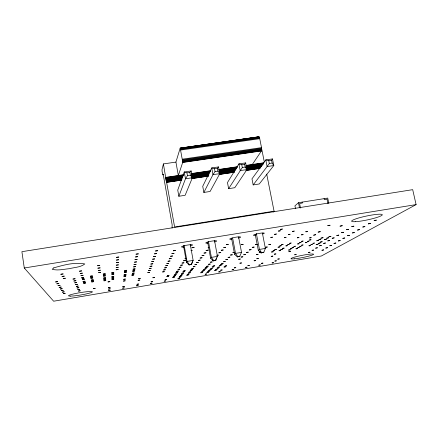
<?xml version="1.0" encoding="UTF-8"?>
<svg xmlns="http://www.w3.org/2000/svg" width="438" height="438" viewBox="0 0 438 438"><rect width="100%" height="100%" fill="white"/><g stroke="black" fill="none" stroke-linecap="round" stroke-linejoin="round"><path stroke-width="0.66" d="M182.761 162.213L180.199 148.093L175.923 162.087L178.343 175.512L182.761 162.213L261.639 150.661L261.524 147.633L259.597 138.036L258.885 136.787L180.199 148.093M181.48 180.133L166.615 182.361L166.429 182L163.418 163.916L175.923 162.087M163.418 163.916L162.022 169.632L162.109 171.576L162.903 175.069L163.182 174.143L172.161 224.869L172.063 228.012M207.667 242.17L210.623 258.25L213.273 260.889L215.644 260.495L216.432 257.905M183.478 245.625L186.446 262.258L189.041 264.919L191.439 264.519L192.331 261.798M178.852 196.262L185.488 178.77L187.448 175.687L186.933 172.829L184.261 172.003L177.746 190.097L178.852 196.262L185.126 195.304L192.391 177.74L191.154 170.984L184.261 172.003L185.488 178.77L192.391 177.74L190.36 175.249L189.84 172.397L191.154 170.984M191.439 264.519L193.142 260.402L190.245 244.333M215.644 260.495L217.445 256.378L214.489 240.396M231.56 238.283L234.576 254.281L237.276 256.898L239.624 256.504L241.53 252.392L238.595 236.963M252.31 164.496L261.639 150.661M255.19 234.231L258.31 250.35L261.059 252.94L263.851 252.195L265.384 248.439L262.389 233.093M203.862 192.441L212.983 174.653L215.031 171.57L214.5 168.734L211.724 167.929L202.728 186.309L203.862 192.441L210.076 191.494L219.81 173.634L218.546 166.916L211.724 167.929L212.983 174.653L219.81 173.634L217.91 171.143L217.379 168.307L218.546 166.916M228.631 188.658L242.323 167.502L241.776 164.683L238.902 163.9L227.475 182.558L228.631 188.658L234.784 187.716L246.95 169.572L245.652 162.898L238.902 163.9L240.194 170.585L246.95 169.572L245.171 167.075L244.623 164.255L245.652 162.898M253.169 184.907L267.114 166.549L273.805 165.548L272.146 163.051L271.587 160.248L272.474 158.917L265.795 159.908L251.981 178.841L253.169 184.907L259.263 183.971L273.805 165.548L272.474 158.917M186.446 262.258L187.026 261.415L184.152 245.324M272.146 163.051L269.326 163.473L267.114 166.549L265.795 159.908L268.768 160.669L271.587 160.248M189.041 264.919L191.68 264.196M192.95 260.659L193.142 260.402L187.026 261.415L189.276 264.59M166.615 182.361L174.603 226.961L274.062 211.187L266.704 174.116M210.623 258.25L211.39 257.38L217.445 256.378M213.273 260.889L215.961 260.156M273.17 212.063L274.062 211.187M234.576 254.281L235.529 253.383L241.53 252.392L241.223 252.666M237.276 256.898L240.019 256.159M328.807 203.194L327.733 198.085L298.47 202.701L294.933 205.876L295.442 208.4M258.31 250.35L259.444 249.425L265.384 248.439L265.028 248.724M258.885 136.787L180.122 148.203M261.059 252.94L263.851 252.195M416.1 204.606L321.361 256L53.633 301.213L24.276 267.996L21.9 251.68L412.695 189.665L416.1 204.606L24.276 267.996M208.745 247.492L208.05 247.744L209.052 247.738M234.626 252.474L232.775 252.715L234.472 252.321M212.78 259.876L212.167 260.079L213.038 260.057M260.785 252.064L259.044 252.293L260.216 251.981M190.963 250.7L192.233 250.333L191.198 250.344M186.051 258.179L184.869 258.513L185.849 258.491M217.04 255.206L218.485 255.08L216.799 255.469M165.805 177.374L183.719 174.707M191.116 173.607L210.618 170.705M218.688 169.501L237.516 166.697M246.26 165.4L263.764 162.794M165.778 177.62L184.004 174.904M191.428 173.798L210.328 170.984M219.104 169.676L237.33 166.966M246.101 165.657L263.654 163.046M165.778 178.014L183.314 175.403M191.411 174.193L210.3 171.378M219.066 170.075L237.281 167.36M246.046 166.051L263.588 163.44M165.81 178.529L183.341 175.917M191.428 174.713L210.306 171.899M219.071 170.59L236.597 167.978M246.036 166.571L263.561 163.954M187.448 175.687L190.36 175.249M215.031 171.57L217.91 171.143M242.323 167.502L245.171 167.075M165.876 179.137L182.723 176.624M191.483 175.315L209.676 172.599M219.109 171.192L236.629 168.581M246.063 167.168L262.909 164.655M165.964 179.788L182.131 177.374M191.565 175.966L209.079 173.349M219.186 171.838L236.027 169.325M246.134 167.814L262.307 165.4M166.068 180.445L182.241 178.025M192.342 176.514L209.189 173.995M219.296 172.49L235.463 170.07M246.244 168.46L261.738 166.144M166.188 181.058L181.688 178.737M191.795 177.226L208.641 174.707M219.422 173.092L234.921 170.776M246.38 169.063L261.201 166.845M166.309 181.584L181.814 179.262M191.926 177.751L208.784 175.227M219.569 173.612L234.396 171.395M246.534 169.577L260.692 167.458M166.429 182L181.94 179.673M192.058 178.156L208.247 175.737M219.044 174.116L234.554 171.795M246.698 169.977L260.188 167.957M166.533 182.263L181.551 180.062M191.696 178.54L208.597 176.01M219.186 174.373L234.292 172.156M245.784 170.437L259.98 168.307M192.287 178.518L208.504 176.087M219.312 174.466L234.171 172.238M246.331 170.415L259.844 168.389M186.933 172.829L189.84 172.397M214.5 168.734L217.379 168.307M241.776 164.683L244.623 164.255M182.482 159.164L261.524 147.633M182.597 159.865L261.639 148.323M182.684 160.565L261.71 149.013M182.745 161.217L261.732 149.665M182.772 161.781L261.71 150.229M182.712 162.487L261.524 150.94M180.297 148.17L259.055 136.853M180.423 148.427L259.241 137.094M180.555 148.843L259.422 137.499M180.691 149.391L259.597 138.036M180.823 150.042L259.745 138.671M213.58 260.555L211.39 257.38L208.45 241.376M237.659 256.548L235.529 253.383L232.611 237.933M261.513 252.584L259.444 249.425L256.334 233.388M327.963 203.67L327.016 199.153L324.284 199.586L324.093 198.66M302.143 202.121L302.335 203.051L299.576 203.484L300.506 208.028M298.47 202.701L299.515 207.842M268.768 160.669L269.326 163.473M261.825 149.522L264.306 162.033M255.365 235.48A5.513 0.75 -10.9 0 1 254.785 234.511A5.513 0.75 -10.9 0 1 262.439 232.983A5.513 0.75 -10.9 0 1 262.97 233.963M231.746 239.323A5.53 0.756 -10.7 0 1 231.237 238.283A5.53 0.756 -10.7 0 1 239.263 236.827A5.53 0.756 -10.7 0 1 238.327 238.13M207.908 243.2A5.552 0.766 -10.4 0 1 207.147 242.198A5.552 0.766 -10.4 0 1 215.217 240.736A5.552 0.766 -10.4 0 1 214.521 242M183.851 247.12A5.579 0.772 -10.2 0 1 182.832 246.151A5.579 0.772 -10.2 0 1 190.941 244.678A5.579 0.772 -10.2 0 1 190.497 245.91M315.617 248.143L317.424 247.788L315.617 248.143M315.749 234.691L313.646 235.179L315.749 234.691M316.17 244.623L318.054 244.256L316.17 244.623M316.773 240.807L318.738 240.418L316.773 240.807M318.147 232.107L320.293 231.68L318.147 232.107M318.191 243.391L320.096 243.013L318.191 243.391M318.886 239.476L320.873 239.088L318.886 239.476M319.521 245.811L321.366 245.45L319.521 245.811M320.249 242.126L322.171 241.749L320.249 242.126M321.038 238.119L323.047 237.724L321.038 238.119M321.952 250.246L323.693 249.906L321.952 250.246M323.578 243.391L325.461 243.024L323.578 243.391M324.492 239.526L326.458 239.143L324.492 239.526M327.777 225.674L330.033 225.225L327.777 225.674M326.682 238.19L328.664 237.796L326.682 238.19M325.817 248.05L327.591 247.7L325.817 248.05M327.794 240.873L329.721 240.495L327.794 240.873M328.916 236.821L330.92 236.421L328.916 236.821M329.83 245.767L331.637 245.411L329.83 245.767M332.19 238.25L334.156 237.867L332.19 238.25M333.991 243.397L335.842 243.035L333.991 243.397M336.767 235.524L338.771 235.124L336.767 235.524M340.063 226.145L342.264 225.712L340.063 226.145M338.322 240.938L340.206 240.566L338.322 240.938M341.536 232.671L343.589 232.266L341.536 232.671M342.828 238.376L344.75 237.998L342.828 238.376M346.518 229.698L348.615 229.288L346.518 229.698M347.515 235.715L349.475 235.326L347.515 235.715M351.719 226.594L353.866 226.172L351.719 226.594M352.393 232.939L354.402 232.54L352.393 232.939M357.485 230.043L359.532 229.638L357.485 230.043M362.795 227.021L364.892 226.61L362.795 227.021M368.347 223.867L370.488 223.446L368.347 223.867M374.145 220.571L376.341 220.133L374.145 220.571M53.786 267.859L52.21 269.266C57.843 270.881 63.784 269.146 69.472 268.669C74.553 267.273 80.565 267.394 84.819 263.955C74.548 261.995 63.702 265.012 53.786 267.859M60.833 274.243L63.083 273.953L60.833 274.243M62.048 276.427L64.244 276.143L62.048 276.427M55.588 281.946L57.696 281.667L55.588 281.946M63.203 278.513L65.35 278.229L63.203 278.513M56.836 283.824L58.9 283.545L56.836 283.824M58.035 285.62L60.05 285.346L58.035 285.62M79.431 271.193L81.654 270.908L79.431 271.193M59.179 287.344L61.156 287.076L59.179 287.344M80.214 273.438L82.382 273.153L80.214 273.438M73.004 279.066L75.09 278.787L73.004 279.066M60.28 288.998L62.212 288.735L60.28 288.998M80.959 275.584L83.078 275.305L80.959 275.584M73.874 280.999L75.911 280.725L73.874 280.999M61.336 290.586L63.231 290.328L61.336 290.586M97.532 265.746L99.776 265.461L97.532 265.746M81.671 277.632L83.746 277.358L81.671 277.632M74.712 282.849L76.705 282.581L74.712 282.849M62.355 292.113L64.211 291.856L62.355 292.113M82.016 278.623L84.063 278.349L82.016 278.623M97.904 268.166L100.094 267.881L97.904 268.166M82.355 279.592L84.381 279.324L82.355 279.592M75.511 284.629L77.46 284.361L75.511 284.629M63.329 293.58L65.147 293.329L63.329 293.58M116.459 257.336L118.786 257.046L116.459 257.336M98.26 270.47L100.395 270.191L98.26 270.47M90.31 276.203L92.369 275.929L90.31 276.203M83.006 281.475L84.988 281.207L83.006 281.475M76.278 286.332L78.188 286.069L76.278 286.332M90.562 277.21L92.599 276.936L90.562 277.21M116.388 260.068L118.654 259.783L116.388 260.068M83.324 282.384L85.284 282.116L83.324 282.384M98.599 272.671L100.691 272.398L98.599 272.671M90.808 278.196L92.818 277.922L90.808 278.196M83.636 283.276L85.574 283.014L83.636 283.276M77.011 287.969L78.884 287.711L77.011 287.969M116.316 262.674L118.528 262.389L116.316 262.674M91.279 280.101L93.25 279.833L91.279 280.101M77.718 289.54L79.557 289.288L77.718 289.54M91.509 281.021L93.464 280.758L91.509 281.021M116.245 265.154L118.408 264.875L116.245 265.154M103.215 274.073L105.257 273.799L103.215 274.073M91.739 281.924L93.666 281.667L91.739 281.924M78.402 291.051L80.198 290.799L78.402 291.051M103.324 275.097L105.344 274.829L103.324 275.097M136.043 254.149L138.337 253.87L136.043 254.149M116.179 267.519L118.293 267.246L116.179 267.519M103.434 276.099L105.427 275.836L103.434 276.099M135.49 256.953L137.729 256.673L135.49 256.953M116.119 269.786L118.183 269.512L116.119 269.786M111.783 272.655L113.809 272.387L111.783 272.655M103.642 278.048L105.596 277.785L103.642 278.048M111.805 273.695L113.809 273.427L111.805 273.695M103.746 278.99L105.678 278.727L103.746 278.99M134.964 259.625L137.149 259.345L134.964 259.625M111.821 274.714L113.803 274.445L111.821 274.714M103.844 279.909L105.755 279.652L103.844 279.909M103.943 280.813L105.832 280.555L103.943 280.813M134.461 262.165L136.596 261.891L134.461 262.165M111.854 276.685L113.792 276.422L111.854 276.685M93.387 288.538L95.166 288.292L93.387 288.538M155.485 250.99L157.746 250.711L155.485 250.99M111.871 277.637L113.792 277.38L111.871 277.637M133.984 264.596L136.07 264.322L133.984 264.596M124.584 270.536L126.593 270.273L124.584 270.536M111.882 278.573L113.787 278.316L111.882 278.573M124.463 271.598L126.451 271.336L124.463 271.598M154.461 253.859L156.667 253.586L154.461 253.859M111.898 279.488L113.781 279.23L111.898 279.488M108.033 281.919L109.883 281.667L108.033 281.919M133.524 266.912L135.566 266.649L133.524 266.912M124.348 272.633L126.314 272.376L124.348 272.633M153.486 256.591L155.638 256.318L153.486 256.591M133.086 269.135L135.079 268.866L133.086 269.135M124.118 274.642L126.045 274.385L124.118 274.642M132.873 270.208L134.849 269.945L132.873 270.208M124.009 275.617L125.914 275.36L124.009 275.617M152.555 259.197L154.658 258.929L152.555 259.197M132.665 271.259L134.619 270.996L132.665 271.259M123.899 276.575L125.783 276.318L123.899 276.575M151.668 261.683L153.722 261.42L151.668 261.683M132.265 273.29L134.176 273.033L132.265 273.29M108.383 287.58L110.113 287.339L108.383 287.58M132.068 274.276L133.962 274.024L132.068 274.276M173.295 250.788L175.468 250.52L173.295 250.788M123.587 279.318L125.416 279.072L123.587 279.318M150.814 264.059L152.829 263.796L150.814 264.059M131.876 275.245L133.754 274.993L131.876 275.245M108.471 289.064L110.173 288.828L108.471 289.064M171.877 253.586L174.001 253.317L171.877 253.586M123.39 281.065L125.18 280.818L123.39 281.065M150.004 266.337L151.975 266.074L150.004 266.337M108.564 290.498L110.228 290.263L108.564 290.498M170.524 256.252L172.599 255.984L170.524 256.252M149.227 268.51L151.159 268.253L149.227 268.51M169.232 258.798L171.263 258.535L169.232 258.798M148.482 270.596L150.371 270.345L148.482 270.596M191.992 247.738L194.138 247.47L191.992 247.738M167.995 261.229L169.982 260.971L167.995 261.229M147.765 272.6L149.621 272.348L147.765 272.6M122.749 286.666L124.43 286.425L122.749 286.666M138.55 278.524L140.324 278.283L138.55 278.524M166.812 263.556L168.761 263.298L166.812 263.556M122.585 288.133L124.233 287.903L122.585 288.133M138.074 280.249L139.815 280.008L138.074 280.249M165.684 265.784L167.59 265.532L165.684 265.784M164.6 267.919L166.467 267.673L164.6 267.919M163.56 269.972L165.389 269.726L163.56 269.972M136.952 284.273L138.616 284.038L136.952 284.273M183.517 260.796L185.438 260.544L183.517 260.796M162.558 271.938L164.354 271.697L162.558 271.938M136.53 285.784L138.162 285.554L136.53 285.784M206.095 250.416L208.116 250.158L206.095 250.416M152.862 277.769L154.587 277.528L152.862 277.769M182.038 263.074L183.922 262.827L182.038 263.074M204.009 253.076L205.991 252.819L204.009 253.076M180.62 265.258L182.465 265.012L180.62 265.258M202.022 255.617L203.96 255.365L202.022 255.617M179.257 267.361L181.069 267.114L179.257 267.361M151.077 281.897L152.72 281.667L151.077 281.897M226.282 244.683L228.324 244.426L226.282 244.683M200.117 258.048L202.017 257.801L200.117 258.048M177.948 269.37L179.728 269.135L177.948 269.37M150.404 283.441L152.019 283.216L150.404 283.441M223.698 247.525L225.696 247.273L223.698 247.525M198.288 260.38L200.15 260.134L198.288 260.38M167.316 275.743L169.013 275.507L167.316 275.743M176.695 271.308L178.436 271.073L176.695 271.308M166.812 276.613L168.493 276.378L166.812 276.613M221.228 250.24L223.183 249.994L221.228 250.24M176.081 272.25L177.812 272.014L176.081 272.25M196.542 262.614L198.365 262.373L196.542 262.614M175.485 273.17L177.193 272.934L175.485 273.17M218.869 252.835L220.779 252.589L218.869 252.835M194.861 264.76L196.651 264.519L194.861 264.76M174.609 274.522L176.295 274.287L174.609 274.522M165.126 279.532L166.752 279.302L165.126 279.532M174.039 275.398L175.709 275.168L174.039 275.398M183.527 271.002L185.241 270.766L183.527 271.002M193.251 266.819L195.003 266.583L193.251 266.819M182.854 271.938L184.557 271.702L182.854 271.938M173.202 276.69L174.85 276.46L173.202 276.69M164.206 281.114L165.805 280.889L164.206 281.114M241.185 244.656L243.156 244.409L241.185 244.656M172.654 277.528L174.291 277.298L172.654 277.528M181.879 273.301L183.555 273.071L181.879 273.301M191.696 268.801L193.421 268.565L191.696 268.801M181.239 274.193L182.903 273.964L181.239 274.193M190.946 269.764L192.654 269.529L190.946 269.764M190.207 270.706L191.899 270.47L190.207 270.706M180.303 275.497L181.945 275.267L180.303 275.497M280.473 229.298C279.69 230.169 285.713 228.176 280.473 229.298M179.695 276.345L181.321 276.115L179.695 276.345M210.371 262.181L212.14 261.94L210.371 262.181M189.128 272.086L190.793 271.856L189.128 272.086M278.437 231.001C277.555 231.888 283.747 229.846 278.437 231.001M179.098 277.177L180.708 276.953L179.098 277.177M188.422 272.983L190.076 272.759L188.422 272.983M208.461 264.284L210.196 264.048L208.461 264.284M187.393 274.303L189.024 274.079L187.393 274.303M177.932 278.803L179.52 278.579L177.932 278.803M274.511 234.281C273.646 235.124 279.751 233.153 274.511 234.281M186.719 275.163L188.335 274.938L186.719 275.163M230.492 255.042L232.31 254.806L230.492 255.042M206.621 266.309L208.324 266.074L206.621 266.309M270.766 237.407C270.575 238.152 275.206 236.421 270.766 237.407M255.327 244.634L257.226 244.393L255.327 244.634M205.723 267.289L207.415 267.06L205.723 267.289M228.094 257.374L229.879 257.139L228.094 257.374M204.847 268.253L206.522 268.023L204.847 268.253M252.239 247.333L254.1 247.092L252.239 247.333M225.794 259.614L227.541 259.378L225.794 259.614M203.566 269.666L205.214 269.436L203.566 269.666M202.728 270.585L204.365 270.361L202.728 270.585M213.082 266.058L214.762 265.828L213.082 266.058M249.282 249.923L251.111 249.682L249.282 249.923M223.583 261.76L225.296 261.53L223.583 261.76M212.14 267.032L213.804 266.808L212.14 267.032M201.502 271.932L203.117 271.708L201.502 271.932M292.496 231.346C291.763 232.151 297.331 230.295 292.496 231.346M200.703 272.808L202.307 272.589L200.703 272.808M246.446 252.403L248.242 252.168L246.446 252.403M210.755 268.461L212.397 268.237L210.755 268.461M221.453 263.829L223.139 263.599L221.453 263.829M209.851 269.392L211.483 269.167L209.851 269.392M288.346 234.527C287.662 235.288 293.071 233.509 288.346 234.527M220.424 264.831L222.093 264.601L220.424 264.831M243.731 254.779L245.488 254.544L243.731 254.779M219.411 265.817L221.064 265.592L219.411 265.817M208.532 270.75L210.136 270.531L208.532 270.75M284.388 237.571C283.742 238.294 289.02 236.58 284.388 237.571M268.762 244.607L270.602 244.371L268.762 244.607M207.672 271.637L209.265 271.418L207.672 271.637M241.119 257.062L242.849 256.832L241.119 257.062M217.921 267.257L219.558 267.032L217.921 267.257M206.824 272.513L208.406 272.294L206.824 272.513M216.958 268.198L218.578 267.974L216.958 268.198M265.461 247.246L267.268 247.01L265.461 247.246M238.617 259.252L240.309 259.028L238.617 259.252M215.54 269.573L217.138 269.354L215.54 269.573M205.176 274.21L206.731 273.991L205.176 274.21M214.615 270.47L216.202 270.251L214.615 270.47M225.072 266.058L226.698 265.839L225.072 266.058M224.042 267.01L225.652 266.786L224.042 267.01M305.806 231.675C304.941 232.452 310.619 230.623 305.806 231.675M301.47 234.768C300.649 235.507 306.162 233.75 301.47 234.768M256.361 254.522L258.07 254.297L256.361 254.522M220.577 270.197L222.143 269.978L220.577 270.197M297.32 237.724C296.542 238.431 301.908 236.734 297.32 237.724M281.546 244.585C280.955 245.22 285.855 243.67 281.546 244.585M279.783 245.888C279.214 246.506 284.054 244.984 279.783 245.888M218.693 271.932L220.232 271.713L218.693 271.932M239.904 263.178L241.519 262.959L239.904 263.178M278.059 247.163L279.811 246.933L278.059 247.163M289.545 243.265C288.856 243.906 293.92 242.329 289.545 243.265M274.719 249.633L276.438 249.403L274.719 249.633M287.706 244.574C287.038 245.203 292.026 243.654 287.706 244.574M273.098 250.826L274.801 250.602L273.098 250.826M285.905 245.86C285.253 246.474 290.17 244.951 285.905 245.86M271.505 252.003L273.197 251.779L271.505 252.003M234.259 267.892L235.803 267.678L234.259 267.892M256.799 258.743L258.425 258.524L256.799 258.743M282.406 248.351L284.114 248.127L282.406 248.351M232.14 269.66L233.662 269.452L232.14 269.66M280.709 249.561L282.406 249.337L280.709 249.561M254.128 260.796L255.726 260.577L254.128 260.796M309.611 237.872C308.757 238.546 314.177 236.903 309.611 237.872M301.508 241.289C300.714 241.924 305.965 240.342 301.508 241.289M279.05 250.75L280.725 250.525L279.05 250.75M299.543 242.619C298.776 243.243 303.956 241.683 299.543 242.619M297.621 243.917C296.871 244.53 301.985 242.997 297.621 243.917M274.254 254.166L275.891 253.947L274.254 254.166M309.447 239.975C308.609 240.615 313.926 239.028 309.447 239.975M293.898 246.446C293.186 247.027 298.168 245.548 293.898 246.446M307.405 241.316C306.589 241.94 311.84 240.38 307.405 241.316M247.87 265.603L249.397 265.39L247.87 265.603M292.091 247.673C291.396 248.236 296.318 246.786 292.091 247.673M271.21 256.334L272.814 256.115L271.21 256.334M305.406 242.63C304.613 243.238 309.792 241.71 305.406 242.63M290.317 248.872L291.982 248.653L290.317 248.872M245.515 267.41L247.021 267.196L245.515 267.41M288.582 250.049L290.23 249.83L288.582 250.049M301.53 245.176C300.775 245.756 305.828 244.278 301.53 245.176M299.647 246.413C298.847 246.983 303.912 245.565 299.647 246.413M297.802 247.623C297.09 248.176 302.017 246.753 297.802 247.623M295.995 248.811L297.637 248.598L295.995 248.811M288.85 251.73L290.465 251.511L288.85 251.73M261.404 263.326L262.92 263.112L261.404 263.326M312.935 243.282C312.119 243.873 317.249 242.384 312.935 243.282M258.825 265.165L260.314 264.957L258.825 265.165M310.942 244.535C310.148 245.11 315.212 243.648 310.942 244.535M308.993 245.762C308.215 246.326 313.219 244.886 308.993 245.762M277.78 259.115L279.307 258.907L277.78 259.115M274.872 261.059L276.373 260.851L274.872 261.059M272.064 262.931L273.536 262.729L272.064 262.931M294.67 254.774L296.203 254.566L294.67 254.774M312.091 250.295L313.635 250.087L312.091 250.295M308.467 252.458L309.978 252.206L308.467 252.458M355.229 221.699A15.691 1.982 -11.9 0 0 381.416 215.649A15.691 1.982 -11.9 0 0 364.29 216.525A15.691 1.982 -11.9 0 0 355.229 221.699M70.304 296.115A12.111 1.205 -9.4 0 0 90.989 292.661A12.111 1.205 -9.4 0 0 80.11 292.65A12.111 1.205 -9.4 0 0 70.304 296.115M294.259 258.825A11.514 1.117 -11.1 0 0 313.159 254.659A11.514 1.117 -11.1 0 0 299.285 255.951A11.514 1.117 -11.1 0 0 294.259 258.825"/></g></svg>
